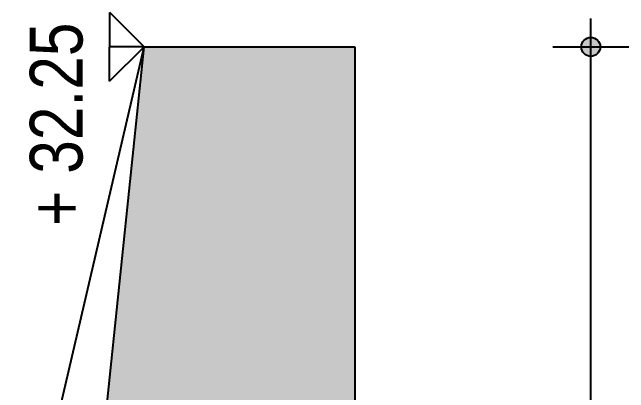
# Model space of a CAD drawing. Header units: inches. Extents: x 203 to 1065, y -1127 to 921.
# Drawn here: x 408.17 to 414.01, y 894.71 to 898.32 of the extents above; entities that cross this region are included whole.
import ezdxf

# ---------------------------------------------------------------- set-up
doc = ezdxf.new("R2010")
doc.units = ezdxf.units.IN
doc.header["$MEASUREMENT"] = 0
doc.header["$PDMODE"] = 35
doc.layers.add('COTAS', color=7, linetype='Continuous')
doc.layers.add('Vegetación', color=102, linetype='Continuous')
doc.styles.add('TECHNICLITE', font='techl___.ttf')
doc.dimstyles.new('1-100', dxfattribs={"dimscale": 0, "dimtxt": 0.09, "dimasz": 0.03, "dimexe": 0.12, "dimexo": 0.2, "dimgap": 0.005, "dimtad": 3, "dimzin": 0, "dimdsep": 46, "dimtxsty": 'TECHNICLITE', "dimblk1": 'COTA', "dimblk2": 'COTA', "dimsah": 1, "dimcen": 2.5, "dimse1": 1, "dimse2": 1, "dimclrd": 7, "dimclre": 7, "dimclrt": 7, "dimadec": 0, "dimazin": 0, "dimtfac": 1, "dimtdec": 6, "dimtmove": 2, "dimatfit": 3, "dimldrblk": 'COTA', "dimfxl": 1, "dimtolj": 1, "dimtzin": 0, "dimarcsym": 0})

# ---------------------------------------------------------------- blocks, each defined once
blk = doc.blocks.new('COTA')
h = blk.add_hatch(color=256)
edge = h.paths.add_edge_path()
edge.add_arc((0, 0), 0.5, 0, 360)
for p, q in [((0, 2), (0, -2)), ((-1.5, 0), (1.5, 0))]:
    blk.add_line(p, q)
blk.add_circle((0, 0), 0.5)
blk = doc.blocks.new('*D50')
at = {"layer": 'COTAS', "color": 7, "lineweight": -2, "transparency": 16777216}
blk.add_line((413.655, 838.2359), (413.655, 897.8094), dxfattribs=at)
at = {"layer": 'Defpoints', "color": 0, "transparency": 16777216}
for p in [(411.4157, 897.9894), (413.655, 897.9894), (411.4157, 838.0559)]:
    blk.add_point(p, dxfattribs=at)
at = {"layer": 'COTAS', "color": 7, "lineweight": -2, "transparency": 16777216, "xscale": 0.18, "yscale": 0.18, "zscale": 0.18}
for p, rotation in [((413.655, 897.9894), 90), ((413.655, 838.0559), 270)]:
    blk.add_blockref('COTA', p, dxfattribs=dict(at, rotation=rotation))
at = {"layer": 'COTAS', "color": 7, "transparency": 16777216, "insert": (413.2301, 868.0226), "char_height": 0.8, "attachment_point": 5, "rotation": 90, "style": 'TECHNICLITE'}
blk.add_mtext('\\A1;59.93', dxfattribs=at)

msp = doc.modelspace()

# ---------------------------------------------------------------- hatches: boundary and pattern name
at = {"linetype": 'ByBlock', "true_color": 0x139b48}
h = msp.add_hatch(color=114, dxfattribs=at)
h.dxf.hatch_style = 1
h.paths.add_polyline_path([(411.4157, 897.9894), (409.4157, 897.9894), (409.0657, 894.6147), (409.0657, 885.3667), (408.7657, 878.8867), (408.7657, 869.6387), (408.4357, 851.0931), (408.4357, 839.3171), (408.1657, 838.0559), (411.4157, 838.0559)])

# ---------------------------------------------------------------- linework, layer by layer
at = {"layer": 'COTAS'}
for p, q in [((409.0878, 897.664), (409.0903, 898.3172)), ((409.4157, 897.9894), (409.0903, 898.3172)), ((409.4157, 897.9894), (409.0891, 897.9906))]:
    msp.add_line(p, q, dxfattribs=at)
msp.add_lwpolyline([(409.0878, 897.664), (409.4157, 897.9894)], dxfattribs=at)
at = {"layer": 'Vegetación', "linetype": 'ByBlock'}
for p, q in [((408.4447, 893.8202), (409.4157, 897.9894)), ((409.0657, 894.6147), (409.4157, 897.9894)), ((409.4157, 897.9894), (411.4157, 897.9894)), ((411.4157, 897.9894), (411.4157, 838.0559))]:
    msp.add_line(p, q, dxfattribs=at)

# ---------------------------------------------------------------- texts
at = {"layer": 'COTAS', "style": 'TECHNICLITE'}
msp.add_text('+ 32.25', height=0.5, rotation=90, dxfattribs=at).set_placement((408.8317, 896.2929))

# ---------------------------------------------------------------- dimensions: what is measured, and where the dimension line sits
at = {"layer": 'COTAS'}
dim = msp.add_linear_dim(base=(413.655, 897.9894), p1=(411.4157, 838.0559), p2=(411.4157, 897.9894), angle=90, dimstyle='1-100', override={"dimscale": 1, "dimtxt": 0.8, "dimasz": 0.18}, dxfattribs=at)
dim.commit()
dim.dimension.update_dxf_attribs({"geometry": '*D50', "text_midpoint": (413.2301, 868.0226)})

doc.saveas('drawing.dxf')
